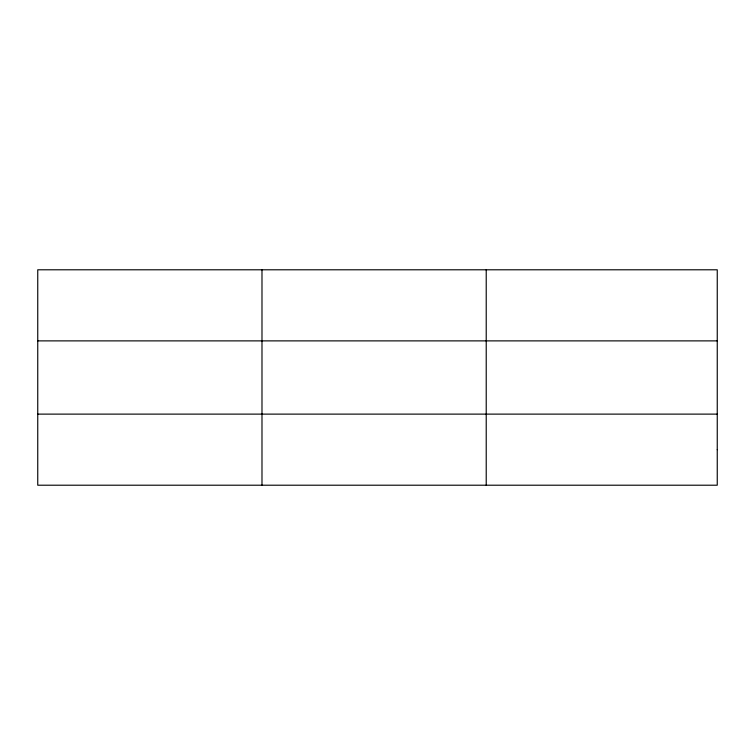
<?xml version="1.0" encoding="UTF-8"?>
<svg xmlns="http://www.w3.org/2000/svg" width="755" height="755" viewBox="0 0 755 755"><rect width="100%" height="100%" fill="white"/><g stroke="black" fill="none" stroke-linecap="round" stroke-linejoin="round"><path stroke-width="1.13" d="M261.985 485.21L261.985 269.79M486.22 485.21L486.22 269.79M37.75 340.882L717.25 340.882M37.75 414.118L717.25 414.118M717.25 449.669L717.25 485.21L37.75 485.21L37.75 269.79L717.25 269.79L717.25 449.669"/></g></svg>
